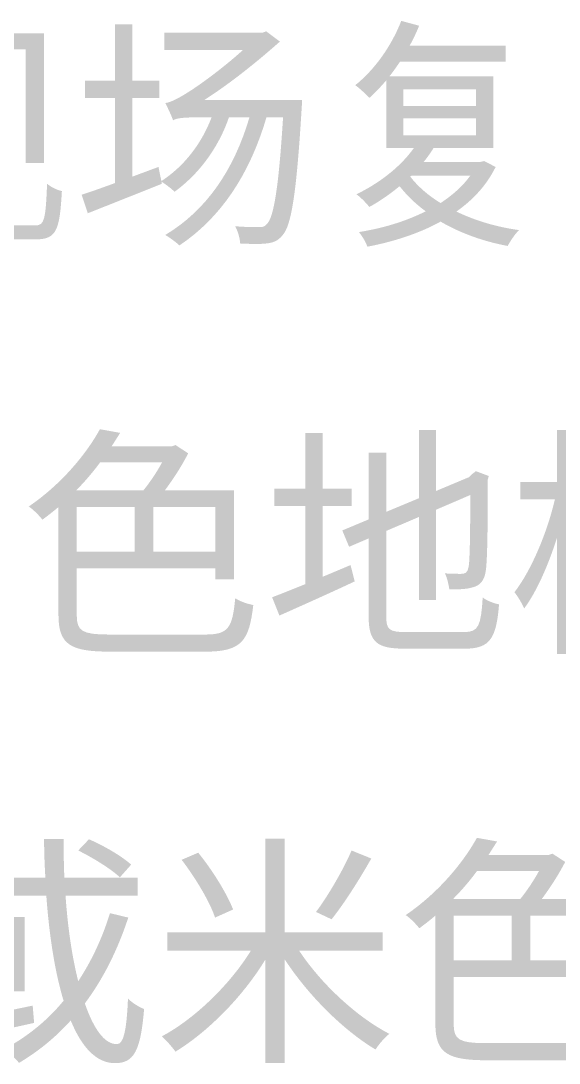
# Model space of a CAD drawing. Header units: millimetres. Extents: x -4600 to 229000, y -4300 to 19460.
# Drawn here: x 141290 to 141923, y 14412 to 15636 of the extents above; entities that cross this region are included whole.
import ezdxf

# ---------------------------------------------------------------- set-up
doc = ezdxf.new("R2010")
doc.units = ezdxf.units.MM
doc.header["$LTSCALE"] = 100
doc.layers.add('R2-LEGEND', color=7, linetype='Continuous', lineweight=18)

# ---------------------------------------------------------------- blocks, each defined once
blk = doc.blocks.new('A04_SHEET')
at = {"layer": 'R2-LEGEND'}
h = blk.add_hatch(color=256, dxfattribs=at)
edge = h.paths.add_edge_path()
edge.add_spline(control_points=[(21737.3, 15636.2), (21725.9, 15606.7), (21705.8, 15578.6), (21683.2, 15560.6)], knot_values=[0, 0, 0, 0, 1, 1, 1, 1], degree=3, periodic=0)
edge.add_spline(control_points=[(21683.2, 15560.6), (21688.1, 15557.4), (21696.4, 15549.4), (21699.8, 15545.7)], knot_values=[0, 0, 0, 0, 1, 1, 1, 1], degree=3, periodic=0)
edge.add_spline(control_points=[(21699.8, 15545.7), (21706.7, 15551.7), (21713.3, 15558.9), (21719.9, 15566.6)], knot_values=[0, 0, 0, 0, 1, 1, 1, 1], degree=3, periodic=0)
edge.add_line((21719.9, 15566.6), (21719.9, 15486.7))
edge.add_line((21719.9, 15486.7), (21752, 15486.7))
edge.add_spline(control_points=[(21752, 15486.7), (21736.2, 15464.3), (21710.7, 15445.1), (21684.6, 15432.5)], knot_values=[0, 0, 0, 0, 1, 1, 1, 1], degree=3, periodic=0)
edge.add_spline(control_points=[(21684.6, 15432.5), (21689.5, 15429.1), (21696.7, 15421.6), (21699.8, 15417.6)], knot_values=[0, 0, 0, 0, 1, 1, 1, 1], degree=3, periodic=0)
edge.add_spline(control_points=[(21699.8, 15417.6), (21711.8, 15424.2), (21723.9, 15432.5), (21735.3, 15442)], knot_values=[0, 0, 0, 0, 1, 1, 1, 1], degree=3, periodic=0)
edge.add_spline(control_points=[(21735.3, 15442), (21743.9, 15431.1), (21754.2, 15421.1), (21766, 15412.5)], knot_values=[0, 0, 0, 0, 1, 1, 1, 1], degree=3, periodic=0)
edge.add_spline(control_points=[(21766, 15412.5), (21742.2, 15400.4), (21714.7, 15392.4), (21687.5, 15388.1)], knot_values=[0, 0, 0, 0, 1, 1, 1, 1], degree=3, periodic=0)
edge.add_spline(control_points=[(21687.5, 15388.1), (21691.2, 15383.8), (21695.8, 15376.1), (21697.5, 15370.9)], knot_values=[0, 0, 0, 0, 1, 1, 1, 1], degree=3, periodic=0)
edge.add_spline(control_points=[(21697.5, 15370.9), (21727.6, 15376.7), (21757.7, 15386.1), (21783.5, 15400.4)], knot_values=[0, 0, 0, 0, 1, 1, 1, 1], degree=3, periodic=0)
edge.add_spline(control_points=[(21783.5, 15400.4), (21806.4, 15387), (21833.3, 15377.2), (21862.3, 15371.8)], knot_values=[0, 0, 0, 0, 1, 1, 1, 1], degree=3, periodic=0)
edge.add_spline(control_points=[(21862.3, 15371.8), (21865.4, 15377.2), (21870.8, 15385.8), (21875.7, 15390.4)], knot_values=[0, 0, 0, 0, 1, 1, 1, 1], degree=3, periodic=0)
edge.add_spline(control_points=[(21875.7, 15390.4), (21849.1, 15394.1), (21823.9, 15401.6), (21802.1, 15412.2)], knot_values=[0, 0, 0, 0, 1, 1, 1, 1], degree=3, periodic=0)
edge.add_spline(control_points=[(21802.1, 15412.2), (21821.6, 15425.9), (21837.6, 15443.1), (21848.2, 15464.6)], knot_values=[0, 0, 0, 0, 1, 1, 1, 1], degree=3, periodic=0)
edge.add_line((21848.2, 15464.6), (21834.7, 15471.5))
edge.add_line((21834.7, 15471.5), (21830.7, 15470.6))
edge.add_line((21830.7, 15470.6), (21763.7, 15470.6))
edge.add_spline(control_points=[(21763.7, 15470.6), (21768, 15475.8), (21771.7, 15481.2), (21775.2, 15486.7)], knot_values=[0, 0, 0, 0, 1, 1, 1, 1], degree=3, periodic=0)
edge.add_line((21775.2, 15486.7), (21845.6, 15486.7))
edge.add_line((21845.6, 15486.7), (21845.6, 15570.9))
edge.add_line((21845.6, 15570.9), (21723.3, 15570.9))
edge.add_spline(control_points=[(21723.3, 15570.9), (21727.6, 15576.4), (21731.9, 15582.4), (21735.9, 15588.4)], knot_values=[0, 0, 0, 0, 1, 1, 1, 1], degree=3, periodic=0)
edge.add_line((21735.9, 15588.4), (21860, 15588.4))
edge.add_line((21860, 15588.4), (21860, 15607))
edge.add_line((21860, 15607), (21747.1, 15607))
edge.add_spline(control_points=[(21747.1, 15607), (21751.4, 15614.7), (21755.1, 15622.5), (21758.3, 15630.5)], knot_values=[0, 0, 0, 0, 1, 1, 1, 1], degree=3, periodic=0)
edge.add_line((21758.3, 15630.5), (21737.3, 15636.2))
edge = h.paths.add_edge_path(flags=0)
edge.add_line((21747.9, 15453.2), (21749.1, 15454.3))
edge.add_line((21749.1, 15454.3), (21818.4, 15454.3))
edge.add_spline(control_points=[(21818.4, 15454.3), (21809.5, 15442), (21797.5, 15431.4), (21783.5, 15422.2)], knot_values=[0, 0, 0, 0, 1, 1, 1, 1], degree=3, periodic=0)
edge.add_spline(control_points=[(21783.5, 15422.2), (21768.9, 15431.1), (21756.8, 15441.7), (21747.9, 15453.2)], knot_values=[0, 0, 0, 0, 1, 1, 1, 1], degree=3, periodic=0)
h.paths.add_polyline_path([(21739.6, 15521.9), (21825.3, 15521.9), (21825.3, 15501.9), (21739.6, 15501.9), (21739.6, 15521.9)], flags=0)
h.paths.add_polyline_path([(21739.6, 15555.7), (21825.3, 15555.7), (21825.3, 15536.2), (21739.6, 15536.2), (21739.6, 15555.7)], flags=0)
h = blk.add_hatch(color=256, dxfattribs=at)
edge = h.paths.add_edge_path()
edge.add_spline(control_points=[(21469.2, 15519.3), (21471.8, 15521.6), (21480.9, 15522.8), (21494.1, 15522.8)], knot_values=[0, 0, 0, 0, 1, 1, 1, 1], degree=3, periodic=0)
edge.add_line((21494.1, 15522.8), (21514.4, 15522.8))
edge.add_spline(control_points=[(21514.4, 15522.8), (21502.4, 15491.3), (21481.8, 15465.2), (21455.4, 15448)], knot_values=[0, 0, 0, 0, 1, 1, 1, 1], degree=3, periodic=0)
edge.add_line((21455.4, 15448), (21452, 15464.6))
edge.add_line((21452, 15464.6), (21421.3, 15453.2))
edge.add_line((21421.3, 15453.2), (21421.3, 15545.4))
edge.add_line((21421.3, 15545.4), (21452.9, 15545.4))
edge.add_line((21452.9, 15545.4), (21452.9, 15565.8))
edge.add_line((21452.9, 15565.8), (21421.3, 15565.8))
edge.add_line((21421.3, 15565.8), (21421.3, 15632.2))
edge.add_line((21421.3, 15632.2), (21401, 15632.2))
edge.add_line((21401, 15632.2), (21401, 15565.8))
edge.add_line((21401, 15565.8), (21365.8, 15565.8))
edge.add_line((21365.8, 15565.8), (21365.8, 15545.4))
edge.add_line((21365.8, 15545.4), (21401, 15545.4))
edge.add_line((21401, 15545.4), (21401, 15445.7))
edge.add_spline(control_points=[(21401, 15445.7), (21386.1, 15440.3), (21372.6, 15435.4), (21361.7, 15432)], knot_values=[0, 0, 0, 0, 1, 1, 1, 1], degree=3, periodic=0)
edge.add_line((21361.7, 15432), (21368.9, 15410.2))
edge.add_spline(control_points=[(21368.9, 15410.2), (21393.5, 15419.9), (21425.9, 15432.8), (21456, 15444.8)], knot_values=[0, 0, 0, 0, 1, 1, 1, 1], degree=3, periodic=0)
edge.add_line((21456, 15444.8), (21455.4, 15447.4))
edge.add_spline(control_points=[(21455.4, 15447.4), (21460, 15444.6), (21467.7, 15438.8), (21470.9, 15435.4)], knot_values=[0, 0, 0, 0, 1, 1, 1, 1], degree=3, periodic=0)
edge.add_spline(control_points=[(21470.9, 15435.4), (21498.4, 15455.5), (21521.9, 15485.5), (21534.8, 15522.8)], knot_values=[0, 0, 0, 0, 1, 1, 1, 1], degree=3, periodic=0)
edge.add_line((21534.8, 15522.8), (21558.9, 15522.8))
edge.add_spline(control_points=[(21558.9, 15522.8), (21540.8, 15461.5), (21508.7, 15413.9), (21460, 15384.7)], knot_values=[0, 0, 0, 0, 1, 1, 1, 1], degree=3, periodic=0)
edge.add_spline(control_points=[(21460, 15384.7), (21464.9, 15381.8), (21473.2, 15375.8), (21476.6, 15372.4)], knot_values=[0, 0, 0, 0, 1, 1, 1, 1], degree=3, periodic=0)
edge.add_spline(control_points=[(21476.6, 15372.4), (21525, 15404.7), (21559.1, 15455.5), (21578.9, 15522.8)], knot_values=[0, 0, 0, 0, 1, 1, 1, 1], degree=3, periodic=0)
edge.add_line((21578.9, 15522.8), (21598.4, 15522.8))
edge.add_spline(control_points=[(21598.4, 15522.8), (21593.2, 15438.5), (21587.2, 15405.9), (21579.8, 15397.9)], knot_values=[0, 0, 0, 0, 1, 1, 1, 1], degree=3, periodic=0)
edge.add_spline(control_points=[(21579.8, 15397.9), (21576.9, 15394.4), (21574.3, 15393.6), (21569.7, 15393.9)], knot_values=[0, 0, 0, 0, 1, 1, 1, 1], degree=3, periodic=0)
edge.add_spline(control_points=[(21569.7, 15393.9), (21564.6, 15393.9), (21553.7, 15393.9), (21542, 15395)], knot_values=[0, 0, 0, 0, 1, 1, 1, 1], degree=3, periodic=0)
edge.add_spline(control_points=[(21542, 15395), (21545.4, 15389.3), (21547.7, 15380.7), (21548, 15374.7)], knot_values=[0, 0, 0, 0, 1, 1, 1, 1], degree=3, periodic=0)
edge.add_spline(control_points=[(21548, 15374.7), (21560, 15374.1), (21571.7, 15373.8), (21578.6, 15374.7)], knot_values=[0, 0, 0, 0, 1, 1, 1, 1], degree=3, periodic=0)
edge.add_spline(control_points=[(21578.6, 15374.7), (21586.9, 15375.5), (21592.7, 15377.8), (21598.1, 15384.7)], knot_values=[0, 0, 0, 0, 1, 1, 1, 1], degree=3, periodic=0)
edge.add_spline(control_points=[(21598.1, 15384.7), (21608.1, 15396.4), (21614.1, 15432), (21620.2, 15532.5)], knot_values=[0, 0, 0, 0, 1, 1, 1, 1], degree=3, periodic=0)
edge.add_spline(control_points=[(21620.2, 15532.5), (21620.5, 15535.7), (21620.7, 15543.1), (21620.7, 15543.1)], knot_values=[0, 0, 0, 0, 1, 1, 1, 1], degree=3, periodic=0)
edge.add_line((21620.7, 15543.1), (21505.6, 15543.1))
edge.add_spline(control_points=[(21505.6, 15543.1), (21533.9, 15561.2), (21564, 15584.7), (21594.7, 15611.9)], knot_values=[0, 0, 0, 0, 1, 1, 1, 1], degree=3, periodic=0)
edge.add_line((21594.7, 15611.9), (21578.6, 15623.9))
edge.add_line((21578.6, 15623.9), (21574, 15622.2))
edge.add_line((21574, 15622.2), (21458.9, 15622.2))
edge.add_line((21458.9, 15622.2), (21458.9, 15601.8))
edge.add_line((21458.9, 15601.8), (21551.1, 15601.8))
edge.add_spline(control_points=[(21551.1, 15601.8), (21526.2, 15579.2), (21498.4, 15559.7), (21488.9, 15553.7), (21477.8, 15546.6), (21467.2, 15540.5), (21460, 15539.7)], knot_values=[0, 0, 0, 0, 1, 1, 1, 2, 2, 2, 2], degree=3, periodic=0)
edge.add_spline(control_points=[(21460, 15539.7), (21462.9, 15534.2), (21467.5, 15524.2), (21469.2, 15519.3)], knot_values=[0, 0, 0, 0, 1, 1, 1, 1], degree=3, periodic=0)
h = blk.add_hatch(color=256, dxfattribs=at)
edge = h.paths.add_edge_path()
edge.add_line((21241.7, 15578.4), (21241.7, 15523.1))
edge.add_spline(control_points=[(21241.7, 15523.1), (21241.7, 15478.1), (21232.5, 15423.9), (21160.1, 15386.7)], knot_values=[0, 0, 0, 0, 1, 1, 1, 1], degree=3, periodic=0)
edge.add_spline(control_points=[(21160.1, 15386.7), (21164.4, 15383.5), (21171.2, 15375.5), (21173.5, 15371.2)], knot_values=[0, 0, 0, 0, 1, 1, 1, 1], degree=3, periodic=0)
edge.add_spline(control_points=[(21173.5, 15371.2), (21221.1, 15396.1), (21243.7, 15430.2), (21254, 15464.6)], knot_values=[0, 0, 0, 0, 1, 1, 1, 1], degree=3, periodic=0)
edge.add_line((21254, 15464.6), (21254, 15404.2))
edge.add_spline(control_points=[(21254, 15404.2), (21254, 15384.7), (21261.5, 15379.5), (21281.5, 15379.5)], knot_values=[0, 0, 0, 0, 1, 1, 1, 1], degree=3, periodic=0)
edge.add_line((21281.5, 15379.5), (21307.9, 15379.5))
edge.add_spline(control_points=[(21307.9, 15379.5), (21332.5, 15379.5), (21336, 15391), (21338.5, 15436.3)], knot_values=[0, 0, 0, 0, 1, 1, 1, 1], degree=3, periodic=0)
edge.add_spline(control_points=[(21338.5, 15436.3), (21333.1, 15437.4), (21326.2, 15440.6), (21321.1, 15444.8)], knot_values=[0, 0, 0, 0, 1, 1, 1, 1], degree=3, periodic=0)
edge.add_spline(control_points=[(21321.1, 15444.8), (21319.6, 15403.9), (21317.9, 15395.9), (21307.9, 15395.9)], knot_values=[0, 0, 0, 0, 1, 1, 1, 1], degree=3, periodic=0)
edge.add_line((21307.9, 15395.9), (21284.4, 15395.9))
edge.add_spline(control_points=[(21284.4, 15395.9), (21276.4, 15395.9), (21274.1, 15397.9), (21274.1, 15406.2)], knot_values=[0, 0, 0, 0, 1, 1, 1, 1], degree=3, periodic=0)
edge.add_line((21274.1, 15406.2), (21274.1, 15474.1))
edge.add_line((21274.1, 15474.1), (21256.6, 15474.1))
edge.add_spline(control_points=[(21256.6, 15474.1), (21260.6, 15490.7), (21261.8, 15507.3), (21261.8, 15522.5)], knot_values=[0, 0, 0, 0, 1, 1, 1, 1], degree=3, periodic=0)
edge.add_line((21261.8, 15522.5), (21261.8, 15578.4))
edge.add_line((21261.8, 15578.4), (21241.7, 15578.4))
h.paths.add_polyline_path([(21188.7, 15621.6), (21188.7, 15469.2), (21209.3, 15469.2), (21209.3, 15602.7), (21296.1, 15602.7), (21296.1, 15469.2), (21317.3, 15469.2), (21317.3, 15621.6), (21188.7, 15621.6)], flags=0)
h = blk.add_hatch(color=256, dxfattribs=at)
edge = h.paths.add_edge_path()
edge.add_spline(control_points=[(21383.2, 15156.5), (21367.5, 15127.9), (21338.5, 15092.3), (21299.6, 15065.7)], knot_values=[0, 0, 0, 0, 1, 1, 1, 1], degree=3, periodic=0)
edge.add_spline(control_points=[(21299.6, 15065.7), (21304.7, 15062.3), (21311.9, 15055.1), (21315.6, 15050.2)], knot_values=[0, 0, 0, 0, 1, 1, 1, 1], degree=3, periodic=0)
edge.add_spline(control_points=[(21315.6, 15050.2), (21322.2, 15055.1), (21328.5, 15060), (21334.5, 15065.1)], knot_values=[0, 0, 0, 0, 1, 1, 1, 1], degree=3, periodic=0)
edge.add_line((21334.5, 15065.1), (21334.5, 14937.9))
edge.add_spline(control_points=[(21334.5, 14937.9), (21334.5, 14903.3), (21348.9, 14895.2), (21395.3, 14895.2), (21405.9, 14895.2), (21495.5, 14895.2), (21507, 14895.2), (21549.7, 14895.2), (21558.6, 14907.6), (21563.4, 14950)], knot_values=[0, 0, 0, 0, 1, 1, 1, 2, 2, 2, 3, 3, 3, 3], degree=3, periodic=0)
edge.add_spline(control_points=[(21563.4, 14950), (21557.1, 14951.1), (21547.7, 14954.2), (21542.2, 14958)], knot_values=[0, 0, 0, 0, 1, 1, 1, 1], degree=3, periodic=0)
edge.add_spline(control_points=[(21542.2, 14958), (21538.8, 14922.7), (21534.2, 14915.3), (21506.7, 14915.3), (21487.2, 14915.3), (21409, 14915.3), (21393.8, 14915.3), (21362.3, 14915.3), (21356, 14919.6), (21356, 14937.6)], knot_values=[0, 0, 0, 0, 1, 1, 1, 2, 2, 2, 3, 3, 3, 3], degree=3, periodic=0)
edge.add_line((21356, 14937.6), (21356, 14992.9))
edge.add_line((21356, 14992.9), (21519, 14992.9))
edge.add_line((21519, 14992.9), (21519, 14980.3))
edge.add_line((21519, 14980.3), (21540.8, 14980.3))
edge.add_line((21540.8, 14980.3), (21540.8, 15084.6))
edge.add_line((21540.8, 15084.6), (21459.4, 15084.6))
edge.add_spline(control_points=[(21459.4, 15084.6), (21469.5, 15098.1), (21479.5, 15113.5), (21486.9, 15128.2)], knot_values=[0, 0, 0, 0, 1, 1, 1, 1], degree=3, periodic=0)
edge.add_line((21486.9, 15128.2), (21472, 15137.9))
edge.add_line((21472, 15137.9), (21468, 15136.5))
edge.add_line((21468, 15136.5), (21397, 15136.5))
edge.add_line((21397, 15136.5), (21407, 15152.2))
edge.add_line((21407, 15152.2), (21383.2, 15156.5))
h.paths.add_polyline_path([(21446, 15012.7), (21446, 15065.1), (21519, 15065.1), (21519, 15012.7), (21446, 15012.7)], flags=0)
h.paths.add_polyline_path([(21424.2, 15012.7), (21356, 15012.7), (21356, 15065.1), (21424.2, 15065.1), (21424.2, 15012.7)], flags=0)
edge = h.paths.add_edge_path(flags=0)
edge.add_line((21356, 15084.6), (21355.2, 15084.6))
edge.add_spline(control_points=[(21355.2, 15084.6), (21365.8, 15095.2), (21375.2, 15106.4), (21383.5, 15117.6)], knot_values=[0, 0, 0, 0, 1, 1, 1, 1], degree=3, periodic=0)
edge.add_line((21383.5, 15117.6), (21456.3, 15117.6))
edge.add_spline(control_points=[(21456.3, 15117.6), (21450, 15106.1), (21442, 15094.1), (21434.2, 15084.6)], knot_values=[0, 0, 0, 0, 1, 1, 1, 1], degree=3, periodic=0)
edge.add_line((21434.2, 15084.6), (21356, 15084.6))
h = blk.add_hatch(color=256, dxfattribs=at)
edge = h.paths.add_edge_path()
edge.add_line((21585.5, 14959.1), (21594.1, 14937.6))
edge.add_spline(control_points=[(21594.1, 14937.6), (21619.3, 14948.8), (21652, 14963.4), (21682.6, 14977.7)], knot_values=[0, 0, 0, 0, 1, 1, 1, 1], degree=3, periodic=0)
edge.add_line((21682.6, 14977.7), (21677.7, 14996.9))
edge.add_line((21677.7, 14996.9), (21645.1, 14983.2))
edge.add_line((21645.1, 14983.2), (21645.1, 15066.3))
edge.add_line((21645.1, 15066.3), (21678.9, 15066.3))
edge.add_line((21678.9, 15066.3), (21678.9, 15086.6))
edge.add_line((21678.9, 15086.6), (21645.1, 15086.6))
edge.add_line((21645.1, 15086.6), (21645.1, 15152.2))
edge.add_line((21645.1, 15152.2), (21624.7, 15152.2))
edge.add_line((21624.7, 15152.2), (21624.7, 15086.6))
edge.add_line((21624.7, 15086.6), (21588.1, 15086.6))
edge.add_line((21588.1, 15086.6), (21588.1, 15066.3))
edge.add_line((21588.1, 15066.3), (21624.7, 15066.3))
edge.add_line((21624.7, 15066.3), (21624.7, 14974.6))
edge.add_spline(control_points=[(21624.7, 14974.6), (21609.8, 14968.6), (21596.4, 14963.1), (21585.5, 14959.1)], knot_values=[0, 0, 0, 0, 1, 1, 1, 1], degree=3, periodic=0)
h = blk.add_hatch(color=256, dxfattribs=at)
edge = h.paths.add_edge_path()
edge.add_line((21698.9, 15129), (21698.9, 15050.5))
edge.add_line((21698.9, 15050.5), (21668, 15037.6))
edge.add_line((21668, 15037.6), (21676, 15018.4))
edge.add_line((21676, 15018.4), (21698.9, 15028.2))
edge.add_line((21698.9, 15028.2), (21698.9, 14937.6))
edge.add_spline(control_points=[(21698.9, 14937.6), (21698.9, 14906.4), (21708.4, 14898.7), (21741.4, 14898.7), (21748.8, 14898.7), (21804.1, 14898.7), (21812.1, 14898.7), (21841.9, 14898.7), (21849.1, 14911.3), (21852.2, 14950.8)], knot_values=[0, 0, 0, 0, 1, 1, 1, 2, 2, 2, 3, 3, 3, 3], degree=3, periodic=0)
edge.add_spline(control_points=[(21852.2, 14950.8), (21846.5, 14951.7), (21837.9, 14955.1), (21833, 14958.8)], knot_values=[0, 0, 0, 0, 1, 1, 1, 1], degree=3, periodic=0)
edge.add_spline(control_points=[(21833, 14958.8), (21831, 14925.9), (21828.2, 14918.2), (21811.3, 14918.2), (21799.8, 14918.2), (21751.7, 14918.2), (21742.2, 14918.2), (21723, 14918.2), (21719.6, 14921.3), (21719.6, 14937.1)], knot_values=[0, 0, 0, 0, 1, 1, 1, 2, 2, 2, 3, 3, 3, 3], degree=3, periodic=0)
edge.add_line((21719.6, 14937.1), (21719.6, 15037))
edge.add_line((21719.6, 15037), (21758, 15053.4))
edge.add_line((21758, 15053.4), (21758, 14956))
edge.add_line((21758, 14956), (21778.3, 14956))
edge.add_line((21778.3, 14956), (21778.3, 15062))
edge.add_line((21778.3, 15062), (21818.4, 15079.2))
edge.add_spline(control_points=[(21818.4, 15079.2), (21818.4, 15033), (21817.8, 15001.2), (21816.4, 14994.4), (21815, 14987.8), (21812.4, 14986.6), (21807.8, 14986.6), (21805, 14986.6), (21795.5, 14986.6), (21788.6, 14987.2)], knot_values=[0, 0, 0, 0, 1, 1, 1, 2, 2, 2, 3, 3, 3, 3], degree=3, periodic=0)
edge.add_spline(control_points=[(21788.6, 14987.2), (21791.2, 14982.3), (21792.9, 14974), (21793.8, 14968.3)], knot_values=[0, 0, 0, 0, 1, 1, 1, 1], degree=3, periodic=0)
edge.add_spline(control_points=[(21793.8, 14968.3), (21801.8, 14968.3), (21813.3, 14968.3), (21820.7, 14970.6)], knot_values=[0, 0, 0, 0, 1, 1, 1, 1], degree=3, periodic=0)
edge.add_spline(control_points=[(21820.7, 14970.6), (21829.3, 14972.6), (21834.7, 14977.7), (21836.5, 14989.5)], knot_values=[0, 0, 0, 0, 1, 1, 1, 1], degree=3, periodic=0)
edge.add_spline(control_points=[(21836.5, 14989.5), (21838.5, 15000.7), (21839, 15043.6), (21839, 15097.5)], knot_values=[0, 0, 0, 0, 1, 1, 1, 1], degree=3, periodic=0)
edge.add_line((21839, 15097.5), (21840.2, 15101.5))
edge.add_line((21840.2, 15101.5), (21825, 15107.2))
edge.add_line((21825, 15107.2), (21821, 15104.1))
edge.add_line((21821, 15104.1), (21816.7, 15100.1))
edge.add_line((21816.7, 15100.1), (21778.3, 15084))
edge.add_line((21778.3, 15084), (21778.3, 15155.7))
edge.add_line((21778.3, 15155.7), (21758, 15155.7))
edge.add_line((21758, 15155.7), (21758, 15075.4))
edge.add_line((21758, 15075.4), (21719.6, 15059.4))
edge.add_line((21719.6, 15059.4), (21719.6, 15129))
edge.add_line((21719.6, 15129), (21698.9, 15129))
h = blk.add_hatch(color=256, dxfattribs=at)
edge = h.paths.add_edge_path()
edge.add_line((21920.4, 15155.7), (21920.4, 15094.3))
edge.add_line((21920.4, 15094.3), (21877.4, 15094.3))
edge.add_line((21877.4, 15094.3), (21877.4, 15074))
edge.add_line((21877.4, 15074), (21917.8, 15074))
edge.add_spline(control_points=[(21917.8, 15074), (21908.7, 15034.5), (21889.5, 14989.5), (21870.3, 14965.1)], knot_values=[0, 0, 0, 0, 1, 1, 1, 1], degree=3, periodic=0)
edge.add_spline(control_points=[(21870.3, 14965.1), (21874, 14960.3), (21879.4, 14951.7), (21881.7, 14945.9)], knot_values=[0, 0, 0, 0, 1, 1, 1, 1], degree=3, periodic=0)
edge.add_spline(control_points=[(21881.7, 14945.9), (21896.1, 14965.1), (21910.1, 14996.7), (21920.4, 15029.3)], knot_values=[0, 0, 0, 0, 1, 1, 1, 1], degree=3, periodic=0)
edge.add_line((21920.4, 15029.3), (21920.4, 14892.4))
edge.add_line((21920.4, 14892.4), (21940.8, 14892.4))
edge.add_line((21940.8, 14892.4), (21940.8, 15024.2))
edge.add_spline(control_points=[(21940.8, 15024.2), (21950.5, 15009.8), (21962, 14992.1), (21967.1, 14982.3)], knot_values=[0, 0, 0, 0, 1, 1, 1, 1], degree=3, periodic=0)
edge.add_line((21967.1, 14982.3), (21980.3, 14999.2))
edge.add_spline(control_points=[(21980.3, 14999.2), (21974.6, 15007.3), (21949.1, 15039.9), (21940.8, 15049.1)], knot_values=[0, 0, 0, 0, 1, 1, 1, 1], degree=3, periodic=0)
edge.add_line((21940.8, 15049.1), (21940.8, 15074))
edge.add_line((21940.8, 15074), (21978, 15074))
edge.add_line((21978, 15074), (21978, 15094.3))
edge.add_line((21978, 15094.3), (21940.8, 15094.3))
edge.add_line((21940.8, 15094.3), (21940.8, 15155.7))
edge.add_line((21940.8, 15155.7), (21920.4, 15155.7))
h = blk.add_hatch(color=256, dxfattribs=at)
edge = h.paths.add_edge_path()
edge.add_line((21179, 14629.8), (21179, 14608.6))
edge.add_line((21179, 14608.6), (21320.2, 14608.6))
edge.add_spline(control_points=[(21320.2, 14608.6), (21323.6, 14561.9), (21330.2, 14518.9), (21340.5, 14485.1)], knot_values=[0, 0, 0, 0, 1, 1, 1, 1], degree=3, periodic=0)
edge.add_spline(control_points=[(21340.5, 14485.1), (21321.4, 14461.9), (21298.1, 14443), (21271.5, 14428.7)], knot_values=[0, 0, 0, 0, 1, 1, 1, 1], degree=3, periodic=0)
edge.add_spline(control_points=[(21271.5, 14428.7), (21276.4, 14424.7), (21284.7, 14416.4), (21288.1, 14412.1)], knot_values=[0, 0, 0, 0, 1, 1, 1, 1], degree=3, periodic=0)
edge.add_spline(control_points=[(21288.1, 14412.1), (21310.8, 14425.5), (21331.1, 14442.2), (21348.9, 14461.9)], knot_values=[0, 0, 0, 0, 1, 1, 1, 1], degree=3, periodic=0)
edge.add_spline(control_points=[(21348.9, 14461.9), (21361.7, 14430.7), (21378.9, 14411.8), (21401, 14411.8), (21423.1, 14411.8), (21431.1, 14426.1), (21435.1, 14475.4)], knot_values=[0, 0, 0, 0, 1, 1, 1, 2, 2, 2, 2], degree=3, periodic=0)
edge.add_spline(control_points=[(21435.1, 14475.4), (21429.1, 14477.7), (21421.1, 14482.6), (21416.2, 14487.7)], knot_values=[0, 0, 0, 0, 1, 1, 1, 1], degree=3, periodic=0)
edge.add_spline(control_points=[(21416.2, 14487.7), (21414.5, 14449.3), (21411, 14434.1), (21403, 14434.1), (21388.7, 14434.1), (21375.8, 14451.9), (21365.5, 14482)], knot_values=[0, 0, 0, 0, 1, 1, 1, 2, 2, 2, 2], degree=3, periodic=0)
edge.add_spline(control_points=[(21365.5, 14482), (21386.7, 14510.3), (21403.9, 14544.2), (21416.5, 14582.8)], knot_values=[0, 0, 0, 0, 1, 1, 1, 1], degree=3, periodic=0)
edge.add_line((21416.5, 14582.8), (21395, 14588))
edge.add_spline(control_points=[(21395, 14588), (21385.8, 14558.2), (21373.2, 14531.5), (21357.7, 14508.1)], knot_values=[0, 0, 0, 0, 1, 1, 1, 1], degree=3, periodic=0)
edge.add_spline(control_points=[(21357.7, 14508.1), (21350.6, 14536.1), (21345.4, 14570.5), (21342.8, 14608.6)], knot_values=[0, 0, 0, 0, 1, 1, 1, 1], degree=3, periodic=0)
edge.add_line((21342.8, 14608.6), (21427.6, 14608.6))
edge.add_line((21427.6, 14608.6), (21427.6, 14629.8))
edge.add_line((21427.6, 14629.8), (21341.4, 14629.8))
edge.add_spline(control_points=[(21341.4, 14629.8), (21340.8, 14644.4), (21340.5, 14659.6), (21340.5, 14675.1)], knot_values=[0, 0, 0, 0, 1, 1, 1, 1], degree=3, periodic=0)
edge.add_line((21340.5, 14675.1), (21317.6, 14675.1))
edge.add_spline(control_points=[(21317.6, 14675.1), (21317.6, 14659.9), (21318.2, 14644.7), (21319.1, 14629.8)], knot_values=[0, 0, 0, 0, 1, 1, 1, 1], degree=3, periodic=0)
edge.add_line((21319.1, 14629.8), (21179, 14629.8))
h.paths.add_polyline_path([(21195.3, 14583.4), (21195.3, 14496), (21294.7, 14496), (21294.7, 14583.4), (21195.3, 14583.4)], flags=0)
h.paths.add_polyline_path([(21215.3, 14564.5), (21273.8, 14564.5), (21273.8, 14514.6), (21215.3, 14514.6), (21215.3, 14564.5)], flags=0)
edge = h.paths.add_edge_path(flags=0)
edge.add_line((21177.2, 14453.9), (21181.5, 14431.8))
edge.add_spline(control_points=[(21181.5, 14431.8), (21214.8, 14439), (21261.8, 14449.3), (21305.9, 14459.1)], knot_values=[0, 0, 0, 0, 1, 1, 1, 1], degree=3, periodic=0)
edge.add_line((21305.9, 14459.1), (21304.2, 14479.4))
edge.add_spline(control_points=[(21304.2, 14479.4), (21257.5, 14469.7), (21208.5, 14459.6), (21177.2, 14453.9)], knot_values=[0, 0, 0, 0, 1, 1, 1, 1], degree=3, periodic=0)
edge = h.paths.add_edge_path(flags=0)
edge.add_spline(control_points=[(21357.7, 14661.6), (21375.2, 14653), (21396.4, 14639.8), (21406.7, 14630.1)], knot_values=[0, 0, 0, 0, 1, 1, 1, 1], degree=3, periodic=0)
edge.add_line((21406.7, 14630.1), (21419.9, 14645))
edge.add_spline(control_points=[(21419.9, 14645), (21409.3, 14654.7), (21387.8, 14667.3), (21370.3, 14674.8)], knot_values=[0, 0, 0, 0, 1, 1, 1, 1], degree=3, periodic=0)
edge.add_line((21370.3, 14674.8), (21357.7, 14661.6))
h = blk.add_hatch(color=256, dxfattribs=at)
edge = h.paths.add_edge_path()
edge.add_line((21577.5, 14675.4), (21577.5, 14565.4))
edge.add_line((21577.5, 14565.4), (21462.6, 14565.4))
edge.add_line((21462.6, 14565.4), (21462.6, 14543.9))
edge.add_line((21462.6, 14543.9), (21560.6, 14543.9))
edge.add_spline(control_points=[(21560.6, 14543.9), (21535.6, 14503.5), (21494.1, 14463.6), (21456, 14443.3)], knot_values=[0, 0, 0, 0, 1, 1, 1, 1], degree=3, periodic=0)
edge.add_spline(control_points=[(21456, 14443.3), (21461.2, 14438.7), (21468, 14430.7), (21472, 14425.3)], knot_values=[0, 0, 0, 0, 1, 1, 1, 1], degree=3, periodic=0)
edge.add_spline(control_points=[(21472, 14425.3), (21509.9, 14448.5), (21550.8, 14489.4), (21577.5, 14533.3)], knot_values=[0, 0, 0, 0, 1, 1, 1, 1], degree=3, periodic=0)
edge.add_line((21577.5, 14533.3), (21577.5, 14412.1))
edge.add_line((21577.5, 14412.1), (21600.1, 14412.1))
edge.add_line((21600.1, 14412.1), (21600.1, 14534.1))
edge.add_spline(control_points=[(21600.1, 14534.1), (21627.6, 14491.7), (21669.2, 14450.5), (21707, 14427.8)], knot_values=[0, 0, 0, 0, 1, 1, 1, 1], degree=3, periodic=0)
edge.add_spline(control_points=[(21707, 14427.8), (21710.7, 14433.6), (21717.9, 14442.2), (21723.3, 14446.2)], knot_values=[0, 0, 0, 0, 1, 1, 1, 1], degree=3, periodic=0)
edge.add_spline(control_points=[(21723.3, 14446.2), (21685.2, 14465.9), (21643.1, 14504.9), (21617.3, 14543.9)], knot_values=[0, 0, 0, 0, 1, 1, 1, 1], degree=3, periodic=0)
edge.add_line((21617.3, 14543.9), (21715.6, 14543.9))
edge.add_line((21715.6, 14543.9), (21715.6, 14565.4))
edge.add_line((21715.6, 14565.4), (21600.1, 14565.4))
edge.add_line((21600.1, 14565.4), (21600.1, 14675.4))
edge.add_line((21600.1, 14675.4), (21577.5, 14675.4))
edge = h.paths.add_edge_path(flags=0)
edge.add_spline(control_points=[(21678.9, 14661.6), (21669.2, 14639), (21651.1, 14608), (21637.1, 14589.4)], knot_values=[0, 0, 0, 0, 1, 1, 1, 1], degree=3, periodic=0)
edge.add_line((21637.1, 14589.4), (21655.4, 14580.8))
edge.add_spline(control_points=[(21655.4, 14580.8), (21670, 14598.9), (21688.1, 14627.5), (21702.1, 14652.2)], knot_values=[0, 0, 0, 0, 1, 1, 1, 1], degree=3, periodic=0)
edge.add_line((21702.1, 14652.2), (21678.9, 14661.6))
edge = h.paths.add_edge_path(flags=0)
edge.add_spline(control_points=[(21479.2, 14650.7), (21495.5, 14629.5), (21512.4, 14601.2), (21518.5, 14582.8)], knot_values=[0, 0, 0, 0, 1, 1, 1, 1], degree=3, periodic=0)
edge.add_line((21518.5, 14582.8), (21539.7, 14592.3))
edge.add_spline(control_points=[(21539.7, 14592.3), (21532.5, 14610.9), (21515.3, 14638.7), (21498.7, 14659)], knot_values=[0, 0, 0, 0, 1, 1, 1, 1], degree=3, periodic=0)
edge.add_line((21498.7, 14659), (21479.2, 14650.7))
h = blk.add_hatch(color=256, dxfattribs=at)
edge = h.paths.add_edge_path()
edge.add_spline(control_points=[(21826.2, 14676.5), (21810.4, 14647.9), (21781.5, 14612.3), (21742.5, 14585.7)], knot_values=[0, 0, 0, 0, 1, 1, 1, 1], degree=3, periodic=0)
edge.add_spline(control_points=[(21742.5, 14585.7), (21747.7, 14582.3), (21754.8, 14575.1), (21758.5, 14570.2)], knot_values=[0, 0, 0, 0, 1, 1, 1, 1], degree=3, periodic=0)
edge.add_spline(control_points=[(21758.5, 14570.2), (21765.1, 14575.1), (21771.4, 14580), (21777.4, 14585.1)], knot_values=[0, 0, 0, 0, 1, 1, 1, 1], degree=3, periodic=0)
edge.add_line((21777.4, 14585.1), (21777.4, 14457.9))
edge.add_spline(control_points=[(21777.4, 14457.9), (21777.4, 14423.3), (21791.8, 14415.2), (21838.2, 14415.2), (21848.8, 14415.2), (21938.5, 14415.2), (21949.9, 14415.2), (21992.6, 14415.2), (22001.5, 14427.6), (22006.4, 14470)], knot_values=[0, 0, 0, 0, 1, 1, 1, 2, 2, 2, 3, 3, 3, 3], degree=3, periodic=0)
edge.add_spline(control_points=[(22006.4, 14470), (22000.1, 14471.1), (21990.6, 14474.2), (21985.2, 14478)], knot_values=[0, 0, 0, 0, 1, 1, 1, 1], degree=3, periodic=0)
edge.add_spline(control_points=[(21985.2, 14478), (21981.7, 14442.7), (21977.1, 14435.3), (21949.6, 14435.3), (21930.2, 14435.3), (21851.9, 14435.3), (21836.8, 14435.3), (21805.2, 14435.3), (21798.9, 14439.6), (21798.9, 14457.6)], knot_values=[0, 0, 0, 0, 1, 1, 1, 2, 2, 2, 3, 3, 3, 3], degree=3, periodic=0)
edge.add_line((21798.9, 14457.6), (21798.9, 14512.9))
edge.add_line((21798.9, 14512.9), (21962, 14512.9))
edge.add_line((21962, 14512.9), (21962, 14500.3))
edge.add_line((21962, 14500.3), (21983.7, 14500.3))
edge.add_line((21983.7, 14500.3), (21983.7, 14604.6))
edge.add_line((21983.7, 14604.6), (21902.4, 14604.6))
edge.add_spline(control_points=[(21902.4, 14604.6), (21912.4, 14618.1), (21922.4, 14633.5), (21929.9, 14648.2)], knot_values=[0, 0, 0, 0, 1, 1, 1, 1], degree=3, periodic=0)
edge.add_line((21929.9, 14648.2), (21915, 14657.9))
edge.add_line((21915, 14657.9), (21911, 14656.5))
edge.add_line((21911, 14656.5), (21839.9, 14656.5))
edge.add_line((21839.9, 14656.5), (21849.9, 14672.2))
edge.add_line((21849.9, 14672.2), (21826.2, 14676.5))
h.paths.add_polyline_path([(21888.9, 14532.7), (21888.9, 14585.1), (21962, 14585.1), (21962, 14532.7), (21888.9, 14532.7)], flags=0)
h.paths.add_polyline_path([(21867.1, 14532.7), (21798.9, 14532.7), (21798.9, 14585.1), (21867.1, 14585.1), (21867.1, 14532.7)], flags=0)
edge = h.paths.add_edge_path(flags=0)
edge.add_line((21798.9, 14604.6), (21798.1, 14604.6))
edge.add_spline(control_points=[(21798.1, 14604.6), (21808.7, 14615.2), (21818.1, 14626.4), (21826.4, 14637.6)], knot_values=[0, 0, 0, 0, 1, 1, 1, 1], degree=3, periodic=0)
edge.add_line((21826.4, 14637.6), (21899.2, 14637.6))
edge.add_spline(control_points=[(21899.2, 14637.6), (21892.9, 14626.1), (21884.9, 14614.1), (21877.1, 14604.6)], knot_values=[0, 0, 0, 0, 1, 1, 1, 1], degree=3, periodic=0)
edge.add_line((21877.1, 14604.6), (21798.9, 14604.6))

msp = doc.modelspace()

# ---------------------------------------------------------------- block references
msp.add_blockref('A04_SHEET', (120000, 0))

doc.saveas('drawing.dxf')
